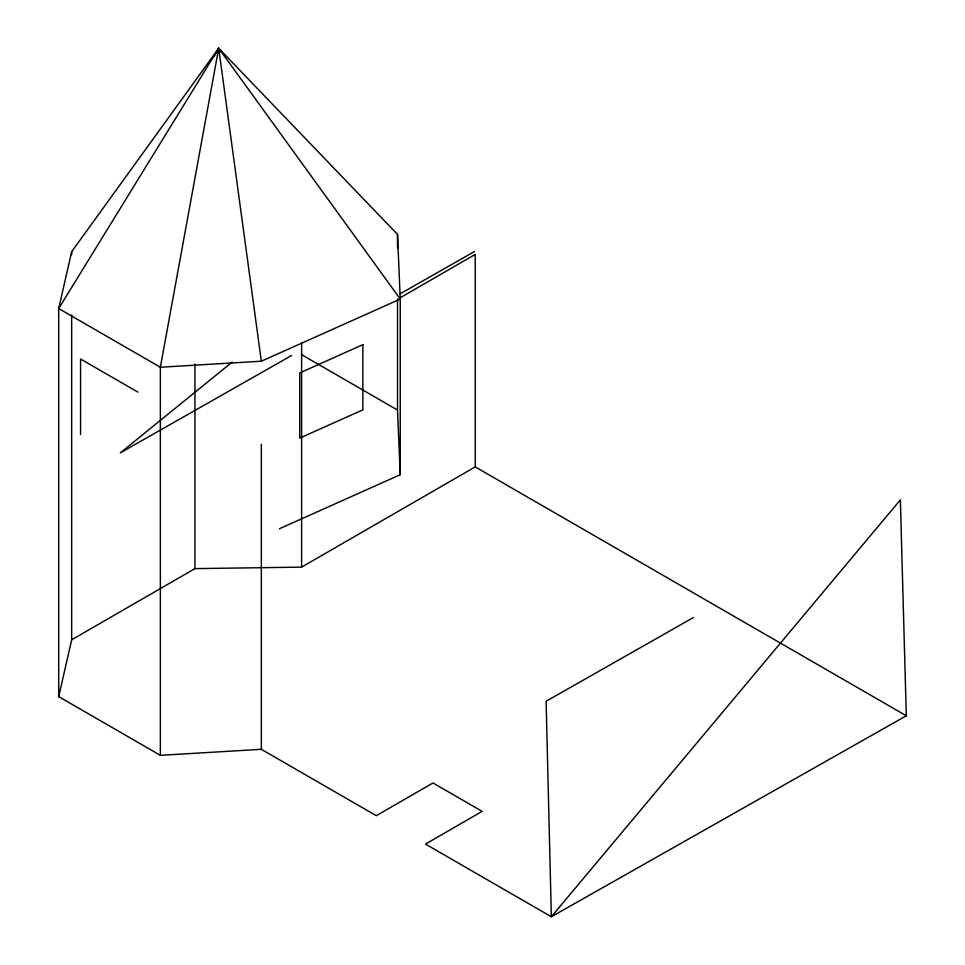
<?xml version="1.0" encoding="UTF-8"?>
<svg xmlns="http://www.w3.org/2000/svg" width="965" height="965" viewBox="0 0 965 965"><rect width="100%" height="100%" fill="white"/><g stroke="black" fill="none" stroke-linecap="round" stroke-linejoin="round"><path stroke-width="1.45" d="M218.174 51.193L218.705 48.25L397.52 234.399L400.246 299.066L400.246 474.708L279.416 528.76M221.118 52.062L218.705 48.25L71.663 251.708L58.696 308.547L160.359 367.243L261.334 361.212L400.246 299.066L218.705 48.25L160.359 367.243L160.359 755.33L261.334 749.31L376.326 815.702L432.995 782.977L482.162 811.36L425.493 844.086L551.353 916.75L906.304 715.777L900.369 499.882L551.353 916.75L546.106 701.266L693.328 617.576M160.359 755.33L58.696 696.634L71.663 639.807L71.663 314.892M214.254 56.091L218.705 48.25L261.334 361.212M218.705 48.25L58.696 308.547L58.696 696.634M232.119 362.128L120.323 452.862L291.563 355.518M399.51 298.149L475.226 254.434L475.226 466.891L906.304 715.777M71.663 639.807L194.942 568.626L301.611 567.131L475.226 466.891M400.065 293.843L474.575 251.479M301.611 354.674L397.52 410.041L400.246 474.708M137.886 392.116L80.565 359.016L80.565 434.54M397.52 234.399L397.52 247.909M397.52 298.957L397.52 410.041M301.611 342.659L301.611 567.131M261.334 444.298L261.334 749.31M194.942 364.046L194.942 568.626M71.663 251.708L71.663 254.712M362.852 344.674L299.741 372.912L299.741 438.098L362.852 409.86L362.852 344.674"/></g></svg>
